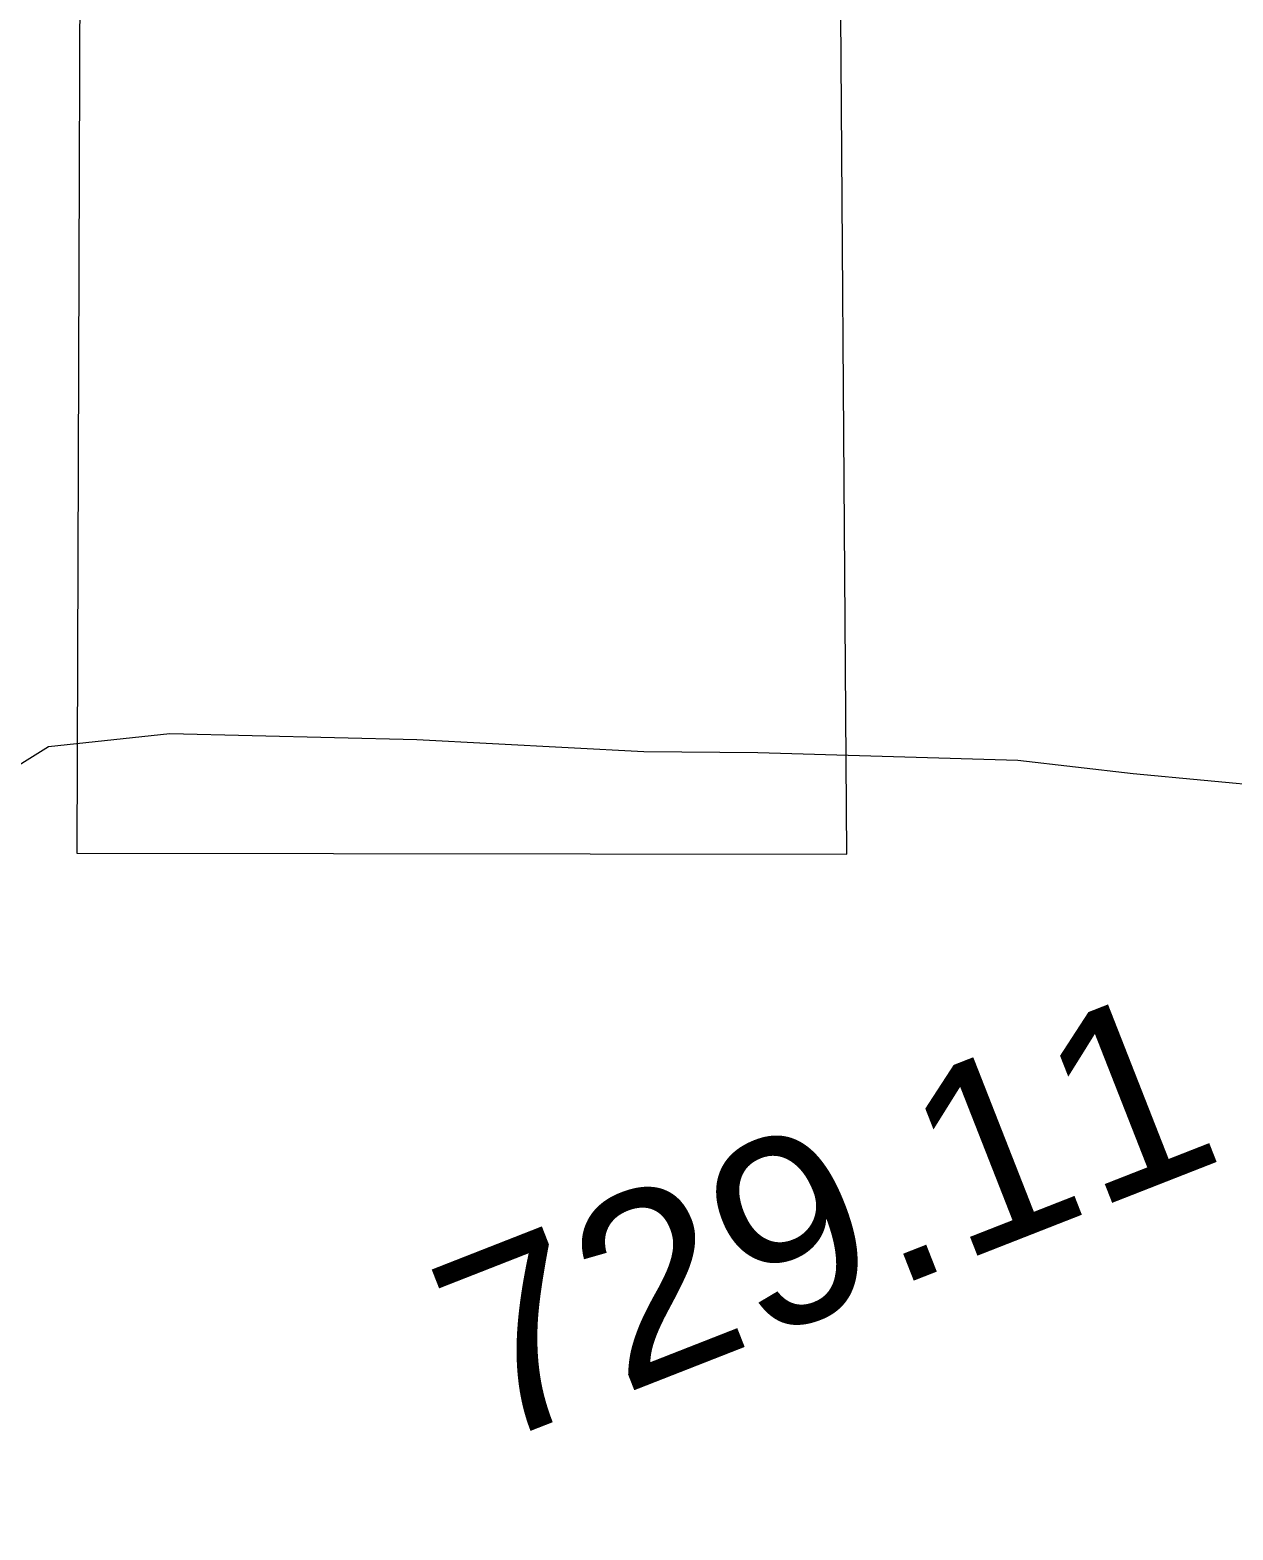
# Model space of a CAD drawing. Header units: millimetres. Extents: x 348 to 2201, y 118 to 1049.
# Drawn here: x 846.8 to 858.1, y 527.81 to 541.9 of the extents above; entities that cross this region are included whole.
import ezdxf
from ezdxf.enums import TextEntityAlignment as Align

# ---------------------------------------------------------------- set-up
doc = ezdxf.new("R2010")
doc.units = ezdxf.units.MM
for name, color, linetype, lineweight in [('216_EDIF_NOTAVEL', 2, 'Continuous', 18), ('604_CURVA_INTERM', 7, 'Continuous', 18), ('606_PTO_COTADO', 9, 'Continuous', 18)]:
    doc.layers.add(name, color=color, linetype=linetype, lineweight=lineweight)
doc.styles.add('Style-Arial', font='arial.ttf')

msp = doc.modelspace()

# ---------------------------------------------------------------- linework, layer by layer
at = {"layer": '216_EDIF_NOTAVEL'}
msp.add_lwpolyline([(847.278, 544.262), (847.243, 534.171), (854.477, 534.161), (854.404, 544.254)], close=True, dxfattribs=at)
at = {"layer": '604_CURVA_INTERM', "elevation": 729, "flags": 128}
msp.add_lwpolyline([(844.935, 527.239), (845.069, 528.452), (845.182, 529.717), (845.314, 530.869), (845.422, 532.056), (845.59, 533.387), (846.024, 534.578), (846.979, 535.173), (848.118, 535.294), (850.438, 535.239), (852.57, 535.124), (853.64, 535.115), (856.083, 535.043), (857.165, 534.92), (858.498, 534.792), (860.598, 534.543), (862.653, 534.221), (863.726, 533.884), (864.69, 533.608), (864.777, 533.464), (864.884, 532.315), (864.363, 528.954), (864.163, 527.734)], dxfattribs=at)

# ---------------------------------------------------------------- texts
at = {"layer": '606_PTO_COTADO', "style": 'Style-Arial'}
msp.add_text('729.11', height=1.75, rotation=21.4152, dxfattribs=at).set_placement((854.26, 530.763, 729.11), align=Align.MIDDLE_CENTER)

doc.saveas('drawing.dxf')
